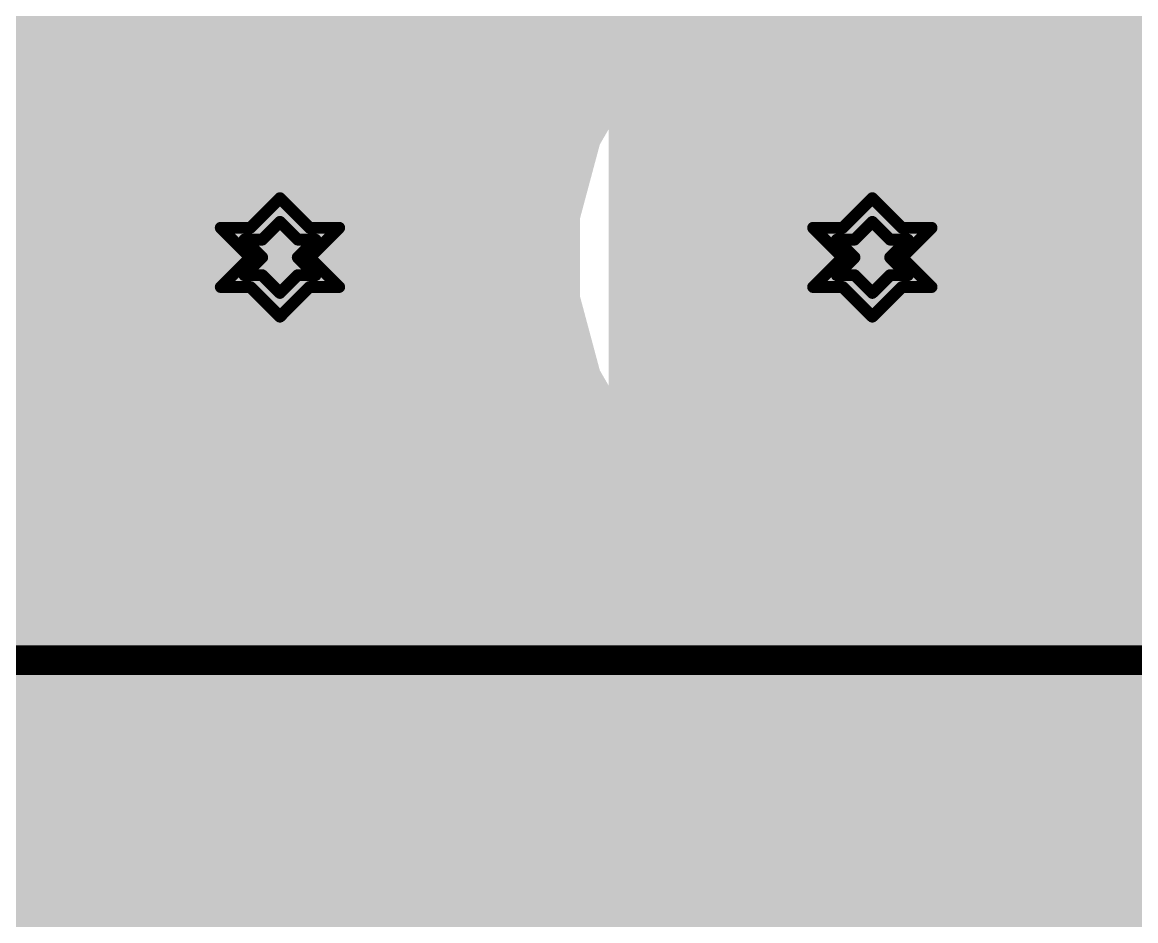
# Model space of a CAD drawing. Header units: inches. Extents: x 68 to 568, y 3 to 460.
# Drawn here: x 234.137 to 238.912, y 36.882 to 40.734 of the extents above; entities that cross this region are included whole.
import ezdxf

# ---------------------------------------------------------------- set-up
doc = ezdxf.new("R2010")
doc.units = ezdxf.units.IN
for name, color, linetype in [('Bottom Layer', 5, 'Continuous'), ('Bottom Solder', 6, 'Continuous'), ('Drill Drawing', 1, 'Continuous'), ('Layer 1', 16, 'Continuous'), ('Layer 2', 76, 'Continuous'), ('Multi-Layer', 9, 'Continuous'), ('Pad Holes', 156, 'Continuous'), ('Top Layer', 1, 'Continuous'), ('Top Overlay', 2, 'Continuous'), ('Top Solder', 216, 'Continuous')]:
    doc.layers.add(name, color=color, linetype=linetype)

# ---------------------------------------------------------------- blocks, each defined once
blk = doc.blocks.new('TO_220_3_66')
at = {"layer": 'Bottom Layer'}
h = blk.add_hatch(color=5, dxfattribs=at)
edge = h.paths.add_edge_path()
edge.add_arc((0, 0), 1, 0, 360)
h = blk.add_hatch(color=5, dxfattribs=at)
edge = h.paths.add_edge_path()
edge.add_arc((2.54, 0), 1, 0, 360)
at = {"layer": 'Bottom Solder'}
h = blk.add_hatch(color=6, dxfattribs=at)
edge = h.paths.add_edge_path()
edge.add_arc((0, 0), 1.0508, 0, 360)
h = blk.add_hatch(color=6, dxfattribs=at)
edge = h.paths.add_edge_path()
edge.add_arc((2.54, 0), 1.0508, 0, 360)
at = {"layer": 'Layer 1'}
h = blk.add_hatch(color=16, dxfattribs=at)
edge = h.paths.add_edge_path()
edge.add_arc((0, 0), 1, 0, 360)
h = blk.add_hatch(color=16, dxfattribs=at)
edge = h.paths.add_edge_path()
edge.add_arc((2.54, 0), 1, 0, 360)
at = {"layer": 'Layer 2'}
h = blk.add_hatch(color=76, dxfattribs=at)
edge = h.paths.add_edge_path()
edge.add_arc((0, 0), 1, 0, 360)
h = blk.add_hatch(color=76, dxfattribs=at)
edge = h.paths.add_edge_path()
edge.add_arc((2.54, 0), 1, 0, 360)
at = {"layer": 'Multi-Layer'}
h = blk.add_hatch(color=9, dxfattribs=at)
edge = h.paths.add_edge_path()
edge.add_arc((0, 0), 1, 0, 360)
h = blk.add_hatch(color=9, dxfattribs=at)
edge = h.paths.add_edge_path()
edge.add_arc((2.54, 0), 1, 0, 360)
at = {"layer": 'Pad Holes'}
h = blk.add_hatch(color=7, dxfattribs=at)
edge = h.paths.add_edge_path()
edge.add_arc((0, 0), 0.6, 0, 360)
h = blk.add_hatch(color=7, dxfattribs=at)
edge = h.paths.add_edge_path()
edge.add_arc((2.54, 0), 0.6, 0, 360)
at = {"layer": 'Top Layer'}
h = blk.add_hatch(color=1, dxfattribs=at)
edge = h.paths.add_edge_path()
edge.add_arc((0, 0), 1, 0, 360)
h = blk.add_hatch(color=1, dxfattribs=at)
edge = h.paths.add_edge_path()
edge.add_arc((2.54, 0), 1, 0, 360)
at = {"layer": 'Top Solder'}
h = blk.add_hatch(color=216, dxfattribs=at)
edge = h.paths.add_edge_path()
edge.add_arc((0, 0), 1.0508, 0, 360)
h = blk.add_hatch(color=216, dxfattribs=at)
edge = h.paths.add_edge_path()
edge.add_arc((2.54, 0), 1.0508, 0, 360)
at = {"layer": 'Top Overlay'}
blk.add_lwpolyline([(-5.0038, -1.7272, 0.127, 0.127, 0), (5.0292, -1.7272, 0.127, 0.127, 0)], format="xyseb", dxfattribs=at)

msp = doc.modelspace()

# ---------------------------------------------------------------- hatches: boundary and pattern name
at = {"layer": 'Bottom Layer'}
h = msp.add_hatch(color=5, dxfattribs=at)
h.paths.add_polyline_path([(234.823, 66.9032), (271.399, 66.9032), (297.0784, 66.9032), (300.7106, 63.271), (300.7106, 50.2916), (297.3578, 46.9388), (272.4404, 46.9388), (241.6048, 46.9388), (241.6048, 36.7026), (234.1091, 36.7026), (234.1091, 42.443), (228.4476, 42.443), (228.4476, 30.4923), (223.1644, 25.2091), (223.1644, 14.7062), (214.7062, 14.7062), (214.7062, 43.5861), (214.7062, 71.78), (214.7062, 75.9964), (234.823, 75.9964)])
h.paths.add_polyline_path([(222.651, 72.5678), (222.157, 72.5678), (221.6724, 72.4714), (221.216, 72.2823), (220.8052, 72.0079), (220.4559, 71.6585), (220.1814, 71.2478), (219.9924, 70.7913), (219.896, 70.3068), (219.896, 69.8128), (219.9924, 69.3282), (220.1814, 68.8718), (220.4559, 68.461), (220.8052, 68.1117), (221.216, 67.8372), (221.6724, 67.6482), (222.157, 67.5518), (222.651, 67.5518), (223.1356, 67.6482), (223.592, 67.8372), (224.0028, 68.1117), (224.3521, 68.461), (224.6266, 68.8718), (224.8156, 69.3282), (224.912, 69.8128), (224.912, 70.3068), (224.8156, 70.7913), (224.6266, 71.2478), (224.3521, 71.6585), (224.0028, 72.0079), (223.592, 72.2823), (223.1356, 72.4714)], flags=0)
h.paths.add_polyline_path([(287.9385, 58.1414), (287.458, 58.0888), (286.997, 57.9434), (286.5732, 57.7109), (286.2029, 57.4002), (285.9003, 57.0232), (285.6771, 56.5944), (285.5418, 56.1303), (285.4997, 55.6488), (285.5523, 55.1683), (285.6977, 54.7072), (285.9302, 54.2834), (286.2409, 53.9131), (286.6179, 53.6106), (287.0467, 53.3874), (287.5108, 53.2521), (287.9923, 53.21), (288.4728, 53.2626), (288.9339, 53.4079), (289.3577, 53.6405), (289.728, 53.9512), (290.0305, 54.3282), (290.2537, 54.7569), (290.389, 55.221), (290.4311, 55.7026), (290.3785, 56.1831), (290.2331, 56.6441), (290.0006, 57.0679), (289.6899, 57.4382), (289.3129, 57.7408), (288.8842, 57.964), (288.4201, 58.0993)], flags=0)
h.paths.add_polyline_path([(222.651, 45.9232), (222.1569, 45.9232), (221.6724, 45.8268), (221.216, 45.6377), (220.8052, 45.3633), (220.4559, 45.0139), (220.1814, 44.6032), (219.9923, 44.1467), (219.896, 43.6622), (219.896, 43.1682), (219.9923, 42.6836), (220.1814, 42.2272), (220.4559, 41.8164), (220.8052, 41.4671), (221.216, 41.1926), (221.6724, 41.0036), (222.1569, 40.9072), (222.651, 40.9072), (223.1355, 41.0036), (223.5919, 41.1926), (224.0027, 41.4671), (224.352, 41.8164), (224.6265, 42.2272), (224.8156, 42.6836), (224.9119, 43.1682), (224.9119, 43.6622), (224.8156, 44.1467), (224.6265, 44.6032), (224.352, 45.0139), (224.0027, 45.3633), (223.5919, 45.6377), (223.1355, 45.8268)], flags=0)
h.paths.add_polyline_path([(237.9472, 40.9796), (237.617, 40.9796), (237.2981, 40.8942), (237.0121, 40.7291), (236.7787, 40.4956), (236.6136, 40.2097), (236.5281, 39.8907), (236.5281, 39.5606), (236.6136, 39.2416), (236.7787, 38.9557), (237.0121, 38.7222), (237.2981, 38.5571), (237.617, 38.4717), (237.9472, 38.4717), (238.2661, 38.5571), (238.5521, 38.7222), (238.7856, 38.9557), (238.9507, 39.2416), (239.0361, 39.5606), (239.0361, 39.8907), (238.9507, 40.2097), (238.7856, 40.4956), (238.5521, 40.7291), (238.2661, 40.8942)], flags=0)
at = {"layer": 'Top Layer'}
msp.add_hatch(color=1, dxfattribs=at).paths.add_polyline_path([(247.1724, 41.0036), (247.6569, 40.9072), (248.151, 40.9072), (248.6152, 40.9995), (248.6837, 40.9864), (248.8184, 40.8964), (248.8184, 7.2132), (223.7131, 7.2132), (223.7131, 9.5754), (244.575, 9.5754), (244.575, 34.6706), (235.6231, 34.6706), (235.6231, 36.6264), (236.6518, 36.6264), (236.6518, 41.1476), (246.8247, 41.1476)])

# ---------------------------------------------------------------- linework, layer by layer
at = {"layer": 'Drill Drawing'}
for points in [[(235.1151, 39.8527, 0.0508, 0.0508, 0), (235.2421, 39.9797, 0.0508, 0.0508, 0)], [(235.2421, 39.9797, 0.0508, 0.0508, 0), (235.3691, 39.8527, 0.0508, 0.0508, 0)], [(237.6551, 39.8527, 0.0508, 0.0508, 0), (237.7821, 39.9797, 0.0508, 0.0508, 0)], [(237.7821, 39.9797, 0.0508, 0.0508, 0), (237.9091, 39.8527, 0.0508, 0.0508, 0)], [(234.9881, 39.8527, 0.0508, 0.0508, 0), (235.1151, 39.7257, 0.0508, 0.0508, 0)], [(234.9881, 39.8527, 0.0508, 0.0508, 0), (235.1151, 39.8527, 0.0508, 0.0508, 0)], [(235.1659, 39.8019, 0.0508, 0.0508, 0), (235.2421, 39.8781, 0.0508, 0.0508, 0)], [(235.2421, 39.8781, 0.0508, 0.0508, 0), (235.3183, 39.8019, 0.0508, 0.0508, 0)], [(235.3691, 39.8527, 0.0508, 0.0508, 0), (235.4961, 39.8527, 0.0508, 0.0508, 0)], [(235.3691, 39.7257, 0.0508, 0.0508, 0), (235.4961, 39.8527, 0.0508, 0.0508, 0)], [(237.5281, 39.8527, 0.0508, 0.0508, 0), (237.6551, 39.7257, 0.0508, 0.0508, 0)], [(237.5281, 39.8527, 0.0508, 0.0508, 0), (237.6551, 39.8527, 0.0508, 0.0508, 0)], [(237.7059, 39.8019, 0.0508, 0.0508, 0), (237.7821, 39.8781, 0.0508, 0.0508, 0)], [(237.7821, 39.8781, 0.0508, 0.0508, 0), (237.8583, 39.8019, 0.0508, 0.0508, 0)], [(237.9091, 39.8527, 0.0508, 0.0508, 0), (238.0361, 39.8527, 0.0508, 0.0508, 0)], [(237.9091, 39.7257, 0.0508, 0.0508, 0), (238.0361, 39.8527, 0.0508, 0.0508, 0)], [(235.0897, 39.8019, 0.0508, 0.0508, 0), (235.1659, 39.7257, 0.0508, 0.0508, 0)], [(235.0897, 39.8019, 0.0508, 0.0508, 0), (235.1659, 39.8019, 0.0508, 0.0508, 0)], [(235.3183, 39.8019, 0.0508, 0.0508, 0), (235.3945, 39.8019, 0.0508, 0.0508, 0)], [(235.3183, 39.7257, 0.0508, 0.0508, 0), (235.3945, 39.8019, 0.0508, 0.0508, 0)], [(237.6297, 39.8019, 0.0508, 0.0508, 0), (237.7059, 39.7257, 0.0508, 0.0508, 0)], [(237.6297, 39.8019, 0.0508, 0.0508, 0), (237.7059, 39.8019, 0.0508, 0.0508, 0)], [(237.8583, 39.8019, 0.0508, 0.0508, 0), (237.9345, 39.8019, 0.0508, 0.0508, 0)], [(237.8583, 39.7257, 0.0508, 0.0508, 0), (237.9345, 39.8019, 0.0508, 0.0508, 0)], [(234.9881, 39.5987, 0.0508, 0.0508, 0), (235.1151, 39.7257, 0.0508, 0.0508, 0)], [(235.0897, 39.6495, 0.0508, 0.0508, 0), (235.1659, 39.7257, 0.0508, 0.0508, 0)], [(235.3183, 39.7257, 0.0508, 0.0508, 0), (235.3945, 39.6495, 0.0508, 0.0508, 0)], [(235.3691, 39.7257, 0.0508, 0.0508, 0), (235.4961, 39.5987, 0.0508, 0.0508, 0)], [(237.5281, 39.5987, 0.0508, 0.0508, 0), (237.6551, 39.7257, 0.0508, 0.0508, 0)], [(237.6297, 39.6495, 0.0508, 0.0508, 0), (237.7059, 39.7257, 0.0508, 0.0508, 0)], [(237.8583, 39.7257, 0.0508, 0.0508, 0), (237.9345, 39.6495, 0.0508, 0.0508, 0)], [(237.9091, 39.7257, 0.0508, 0.0508, 0), (238.0361, 39.5987, 0.0508, 0.0508, 0)], [(235.0897, 39.6495, 0.0508, 0.0508, 0), (235.1659, 39.6495, 0.0508, 0.0508, 0)], [(235.1659, 39.6495, 0.0508, 0.0508, 0), (235.2421, 39.5733, 0.0508, 0.0508, 0)], [(235.2421, 39.5733, 0.0508, 0.0508, 0), (235.3183, 39.6495, 0.0508, 0.0508, 0)], [(235.3183, 39.6495, 0.0508, 0.0508, 0), (235.3945, 39.6495, 0.0508, 0.0508, 0)], [(237.6297, 39.6495, 0.0508, 0.0508, 0), (237.7059, 39.6495, 0.0508, 0.0508, 0)], [(237.7059, 39.6495, 0.0508, 0.0508, 0), (237.7821, 39.5733, 0.0508, 0.0508, 0)], [(237.7821, 39.5733, 0.0508, 0.0508, 0), (237.8583, 39.6495, 0.0508, 0.0508, 0)], [(237.8583, 39.6495, 0.0508, 0.0508, 0), (237.9345, 39.6495, 0.0508, 0.0508, 0)], [(234.9881, 39.5987, 0.0508, 0.0508, 0), (235.1151, 39.5987, 0.0508, 0.0508, 0)], [(235.1151, 39.5987, 0.0508, 0.0508, 0), (235.2421, 39.4717, 0.0508, 0.0508, 0)], [(235.2421, 39.4717, 0.0508, 0.0508, 0), (235.3691, 39.5987, 0.0508, 0.0508, 0)], [(235.3691, 39.5987, 0.0508, 0.0508, 0), (235.4961, 39.5987, 0.0508, 0.0508, 0)], [(237.5281, 39.5987, 0.0508, 0.0508, 0), (237.6551, 39.5987, 0.0508, 0.0508, 0)], [(237.6551, 39.5987, 0.0508, 0.0508, 0), (237.7821, 39.4717, 0.0508, 0.0508, 0)], [(237.7821, 39.4717, 0.0508, 0.0508, 0), (237.9091, 39.5987, 0.0508, 0.0508, 0)], [(237.9091, 39.5987, 0.0508, 0.0508, 0), (238.0361, 39.5987, 0.0508, 0.0508, 0)]]:
    msp.add_lwpolyline(points, format="xyseb", dxfattribs=at)
for points in [[(235.2294, 39.9797, 0.0254, 0.0254, 1), (235.2548, 39.9797, 0.0254, 0.0254, 1)], [(235.2294, 39.9797, 0.0254, 0.0254, 1), (235.2548, 39.9797, 0.0254, 0.0254, 1)], [(237.7694, 39.9797, 0.0254, 0.0254, 1), (237.7948, 39.9797, 0.0254, 0.0254, 1)], [(237.7694, 39.9797, 0.0254, 0.0254, 1), (237.7948, 39.9797, 0.0254, 0.0254, 1)], [(234.9754, 39.8527, 0.0254, 0.0254, 1), (235.0008, 39.8527, 0.0254, 0.0254, 1)], [(234.9754, 39.8527, 0.0254, 0.0254, 1), (235.0008, 39.8527, 0.0254, 0.0254, 1)], [(235.1024, 39.8527, 0.0254, 0.0254, 1), (235.1278, 39.8527, 0.0254, 0.0254, 1)], [(235.1024, 39.8527, 0.0254, 0.0254, 1), (235.1278, 39.8527, 0.0254, 0.0254, 1)], [(235.2294, 39.8781, 0.0254, 0.0254, 1), (235.2548, 39.8781, 0.0254, 0.0254, 1)], [(235.2294, 39.8781, 0.0254, 0.0254, 1), (235.2548, 39.8781, 0.0254, 0.0254, 1)], [(235.3564, 39.8527, 0.0254, 0.0254, 1), (235.3818, 39.8527, 0.0254, 0.0254, 1)], [(235.3564, 39.8527, 0.0254, 0.0254, 1), (235.3818, 39.8527, 0.0254, 0.0254, 1)], [(235.4834, 39.8527, 0.0254, 0.0254, 1), (235.5088, 39.8527, 0.0254, 0.0254, 1)], [(235.4834, 39.8527, 0.0254, 0.0254, 1), (235.5088, 39.8527, 0.0254, 0.0254, 1)], [(237.5154, 39.8527, 0.0254, 0.0254, 1), (237.5408, 39.8527, 0.0254, 0.0254, 1)], [(237.5154, 39.8527, 0.0254, 0.0254, 1), (237.5408, 39.8527, 0.0254, 0.0254, 1)], [(237.6424, 39.8527, 0.0254, 0.0254, 1), (237.6678, 39.8527, 0.0254, 0.0254, 1)], [(237.6424, 39.8527, 0.0254, 0.0254, 1), (237.6678, 39.8527, 0.0254, 0.0254, 1)], [(237.7694, 39.8781, 0.0254, 0.0254, 1), (237.7948, 39.8781, 0.0254, 0.0254, 1)], [(237.7694, 39.8781, 0.0254, 0.0254, 1), (237.7948, 39.8781, 0.0254, 0.0254, 1)], [(237.8964, 39.8527, 0.0254, 0.0254, 1), (237.9218, 39.8527, 0.0254, 0.0254, 1)], [(237.8964, 39.8527, 0.0254, 0.0254, 1), (237.9218, 39.8527, 0.0254, 0.0254, 1)], [(238.0234, 39.8527, 0.0254, 0.0254, 1), (238.0488, 39.8527, 0.0254, 0.0254, 1)], [(238.0234, 39.8527, 0.0254, 0.0254, 1), (238.0488, 39.8527, 0.0254, 0.0254, 1)], [(235.077, 39.8019, 0.0254, 0.0254, 1), (235.1024, 39.8019, 0.0254, 0.0254, 1)], [(235.077, 39.8019, 0.0254, 0.0254, 1), (235.1024, 39.8019, 0.0254, 0.0254, 1)], [(235.1532, 39.8019, 0.0254, 0.0254, 1), (235.1786, 39.8019, 0.0254, 0.0254, 1)], [(235.1532, 39.8019, 0.0254, 0.0254, 1), (235.1786, 39.8019, 0.0254, 0.0254, 1)], [(235.3056, 39.8019, 0.0254, 0.0254, 1), (235.331, 39.8019, 0.0254, 0.0254, 1)], [(235.3056, 39.8019, 0.0254, 0.0254, 1), (235.331, 39.8019, 0.0254, 0.0254, 1)], [(235.3818, 39.8019, 0.0254, 0.0254, 1), (235.4072, 39.8019, 0.0254, 0.0254, 1)], [(235.3818, 39.8019, 0.0254, 0.0254, 1), (235.4072, 39.8019, 0.0254, 0.0254, 1)], [(237.617, 39.8019, 0.0254, 0.0254, 1), (237.6424, 39.8019, 0.0254, 0.0254, 1)], [(237.617, 39.8019, 0.0254, 0.0254, 1), (237.6424, 39.8019, 0.0254, 0.0254, 1)], [(237.6932, 39.8019, 0.0254, 0.0254, 1), (237.7186, 39.8019, 0.0254, 0.0254, 1)], [(237.6932, 39.8019, 0.0254, 0.0254, 1), (237.7186, 39.8019, 0.0254, 0.0254, 1)], [(237.8456, 39.8019, 0.0254, 0.0254, 1), (237.871, 39.8019, 0.0254, 0.0254, 1)], [(237.8456, 39.8019, 0.0254, 0.0254, 1), (237.871, 39.8019, 0.0254, 0.0254, 1)], [(237.9218, 39.8019, 0.0254, 0.0254, 1), (237.9472, 39.8019, 0.0254, 0.0254, 1)], [(237.9218, 39.8019, 0.0254, 0.0254, 1), (237.9472, 39.8019, 0.0254, 0.0254, 1)], [(235.1024, 39.7257, 0.0254, 0.0254, 1), (235.1278, 39.7257, 0.0254, 0.0254, 1)], [(235.1024, 39.7257, 0.0254, 0.0254, 1), (235.1278, 39.7257, 0.0254, 0.0254, 1)], [(235.1532, 39.7257, 0.0254, 0.0254, 1), (235.1786, 39.7257, 0.0254, 0.0254, 1)], [(235.1532, 39.7257, 0.0254, 0.0254, 1), (235.1786, 39.7257, 0.0254, 0.0254, 1)], [(235.3056, 39.7257, 0.0254, 0.0254, 1), (235.331, 39.7257, 0.0254, 0.0254, 1)], [(235.3056, 39.7257, 0.0254, 0.0254, 1), (235.331, 39.7257, 0.0254, 0.0254, 1)], [(235.3564, 39.7257, 0.0254, 0.0254, 1), (235.3818, 39.7257, 0.0254, 0.0254, 1)], [(235.3564, 39.7257, 0.0254, 0.0254, 1), (235.3818, 39.7257, 0.0254, 0.0254, 1)], [(237.6424, 39.7257, 0.0254, 0.0254, 1), (237.6678, 39.7257, 0.0254, 0.0254, 1)], [(237.6424, 39.7257, 0.0254, 0.0254, 1), (237.6678, 39.7257, 0.0254, 0.0254, 1)], [(237.6932, 39.7257, 0.0254, 0.0254, 1), (237.7186, 39.7257, 0.0254, 0.0254, 1)], [(237.6932, 39.7257, 0.0254, 0.0254, 1), (237.7186, 39.7257, 0.0254, 0.0254, 1)], [(237.8456, 39.7257, 0.0254, 0.0254, 1), (237.871, 39.7257, 0.0254, 0.0254, 1)], [(237.8456, 39.7257, 0.0254, 0.0254, 1), (237.871, 39.7257, 0.0254, 0.0254, 1)], [(237.8964, 39.7257, 0.0254, 0.0254, 1), (237.9218, 39.7257, 0.0254, 0.0254, 1)], [(237.8964, 39.7257, 0.0254, 0.0254, 1), (237.9218, 39.7257, 0.0254, 0.0254, 1)], [(235.077, 39.6495, 0.0254, 0.0254, 1), (235.1024, 39.6495, 0.0254, 0.0254, 1)], [(235.077, 39.6495, 0.0254, 0.0254, 1), (235.1024, 39.6495, 0.0254, 0.0254, 1)], [(235.1532, 39.6495, 0.0254, 0.0254, 1), (235.1786, 39.6495, 0.0254, 0.0254, 1)], [(235.1532, 39.6495, 0.0254, 0.0254, 1), (235.1786, 39.6495, 0.0254, 0.0254, 1)], [(235.3056, 39.6495, 0.0254, 0.0254, 1), (235.331, 39.6495, 0.0254, 0.0254, 1)], [(235.3056, 39.6495, 0.0254, 0.0254, 1), (235.331, 39.6495, 0.0254, 0.0254, 1)], [(235.3818, 39.6495, 0.0254, 0.0254, 1), (235.4072, 39.6495, 0.0254, 0.0254, 1)], [(235.3818, 39.6495, 0.0254, 0.0254, 1), (235.4072, 39.6495, 0.0254, 0.0254, 1)], [(237.617, 39.6495, 0.0254, 0.0254, 1), (237.6424, 39.6495, 0.0254, 0.0254, 1)], [(237.617, 39.6495, 0.0254, 0.0254, 1), (237.6424, 39.6495, 0.0254, 0.0254, 1)], [(237.6932, 39.6495, 0.0254, 0.0254, 1), (237.7186, 39.6495, 0.0254, 0.0254, 1)], [(237.6932, 39.6495, 0.0254, 0.0254, 1), (237.7186, 39.6495, 0.0254, 0.0254, 1)], [(237.8456, 39.6495, 0.0254, 0.0254, 1), (237.871, 39.6495, 0.0254, 0.0254, 1)], [(237.8456, 39.6495, 0.0254, 0.0254, 1), (237.871, 39.6495, 0.0254, 0.0254, 1)], [(237.9218, 39.6495, 0.0254, 0.0254, 1), (237.9472, 39.6495, 0.0254, 0.0254, 1)], [(237.9218, 39.6495, 0.0254, 0.0254, 1), (237.9472, 39.6495, 0.0254, 0.0254, 1)], [(234.9754, 39.5987, 0.0254, 0.0254, 1), (235.0008, 39.5987, 0.0254, 0.0254, 1)], [(234.9754, 39.5987, 0.0254, 0.0254, 1), (235.0008, 39.5987, 0.0254, 0.0254, 1)], [(235.1024, 39.5987, 0.0254, 0.0254, 1), (235.1278, 39.5987, 0.0254, 0.0254, 1)], [(235.1024, 39.5987, 0.0254, 0.0254, 1), (235.1278, 39.5987, 0.0254, 0.0254, 1)], [(235.2294, 39.5733, 0.0254, 0.0254, 1), (235.2548, 39.5733, 0.0254, 0.0254, 1)], [(235.2294, 39.5733, 0.0254, 0.0254, 1), (235.2548, 39.5733, 0.0254, 0.0254, 1)], [(235.3564, 39.5987, 0.0254, 0.0254, 1), (235.3818, 39.5987, 0.0254, 0.0254, 1)], [(235.3564, 39.5987, 0.0254, 0.0254, 1), (235.3818, 39.5987, 0.0254, 0.0254, 1)], [(235.4834, 39.5987, 0.0254, 0.0254, 1), (235.5088, 39.5987, 0.0254, 0.0254, 1)], [(235.4834, 39.5987, 0.0254, 0.0254, 1), (235.5088, 39.5987, 0.0254, 0.0254, 1)], [(237.5154, 39.5987, 0.0254, 0.0254, 1), (237.5408, 39.5987, 0.0254, 0.0254, 1)], [(237.5154, 39.5987, 0.0254, 0.0254, 1), (237.5408, 39.5987, 0.0254, 0.0254, 1)], [(237.6424, 39.5987, 0.0254, 0.0254, 1), (237.6678, 39.5987, 0.0254, 0.0254, 1)], [(237.6424, 39.5987, 0.0254, 0.0254, 1), (237.6678, 39.5987, 0.0254, 0.0254, 1)], [(237.7694, 39.5733, 0.0254, 0.0254, 1), (237.7948, 39.5733, 0.0254, 0.0254, 1)], [(237.7694, 39.5733, 0.0254, 0.0254, 1), (237.7948, 39.5733, 0.0254, 0.0254, 1)], [(237.8964, 39.5987, 0.0254, 0.0254, 1), (237.9218, 39.5987, 0.0254, 0.0254, 1)], [(237.8964, 39.5987, 0.0254, 0.0254, 1), (237.9218, 39.5987, 0.0254, 0.0254, 1)], [(238.0234, 39.5987, 0.0254, 0.0254, 1), (238.0488, 39.5987, 0.0254, 0.0254, 1)], [(238.0234, 39.5987, 0.0254, 0.0254, 1), (238.0488, 39.5987, 0.0254, 0.0254, 1)], [(235.2294, 39.4717, 0.0254, 0.0254, 1), (235.2548, 39.4717, 0.0254, 0.0254, 1)], [(235.2294, 39.4717, 0.0254, 0.0254, 1), (235.2548, 39.4717, 0.0254, 0.0254, 1)], [(237.7694, 39.4717, 0.0254, 0.0254, 1), (237.7948, 39.4717, 0.0254, 0.0254, 1)], [(237.7694, 39.4717, 0.0254, 0.0254, 1), (237.7948, 39.4717, 0.0254, 0.0254, 1)]]:
    msp.add_lwpolyline(points, format="xyseb", close=True, dxfattribs=at)

# ---------------------------------------------------------------- block references
msp.add_blockref('TO_220_3_66', (235.2421, 39.7257))

doc.saveas('drawing.dxf')
